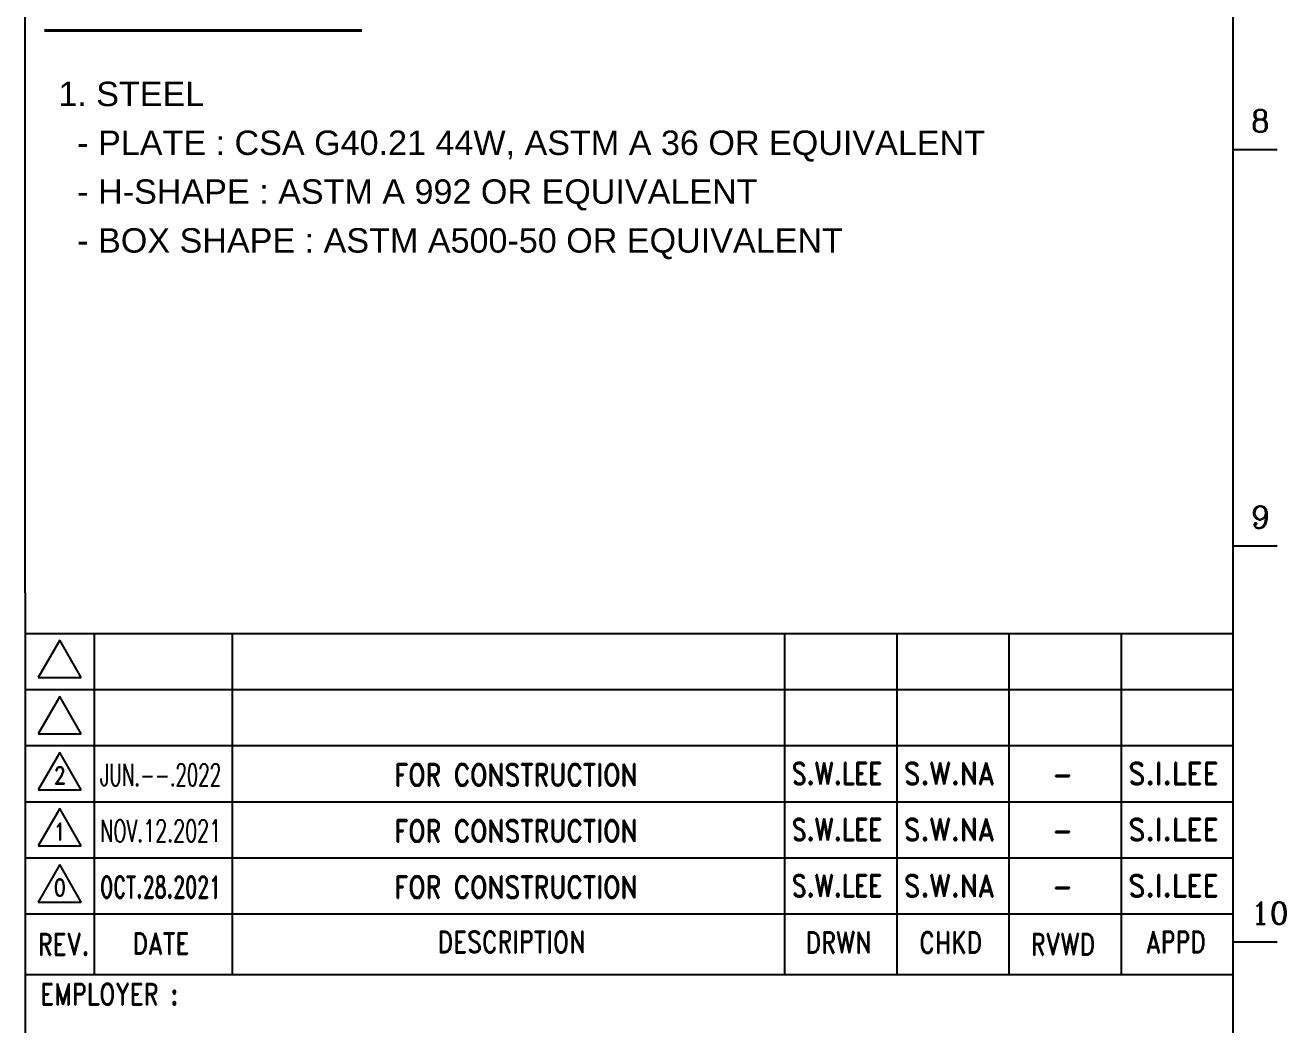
# Model space of a CAD drawing. Header units: millimetres. Extents: x 376548 to 485787, y -156716 to -17718.
# Drawn here: x 451496 to 457692, y -63352 to -58439 of the extents above; entities that cross this region are included whole.
import ezdxf
from ezdxf.enums import TextEntityAlignment as Align

# ---------------------------------------------------------------- set-up
doc = ezdxf.new("R2010")
doc.units = ezdxf.units.MM
doc.header["$LTSCALE"] = 2
for name, color, linetype in [('C_BLOCK', 7, 'Continuous'), ('C_TEXT_01', 2, 'Continuous'), ('TAN-TIT', 30, 'Continuous')]:
    doc.layers.add(name, color=color, linetype=linetype)
doc.styles.add('Arial', font='arial.ttf')
doc.styles.add('COM', font='COMPLEX', dxfattribs={"height": 5})
doc.styles.add('KIM3', font='ROMAND.shx', dxfattribs={"width": 1.25, "height": 3})
doc.styles.add('RD20', font='ROMAND.SHX', dxfattribs={"width": 0.8, "height": 2})
doc.styles.add('RD6', font='ROMAND.shx', dxfattribs={"width": 0.83, "height": 6})

# ---------------------------------------------------------------- blocks, each defined once
blk = doc.blocks.new('A$C8e619059')
at = {"layer": 'TAN-TIT'}
blk.add_line((-18.38, 55.84), (-18.38, 0), dxfattribs=at)
blk = doc.blocks.new('BORDER')
at = {"layer": 'TAN-TIT'}
for p, q in [((19323.7, 4632.3), (19323.7, 16468)), ((23282.3, 352), (23282.3, 16468)), ((23282.3, 6085.1), (23426.6, 6085.1)), ((23282.3, 4787.2), (23426.6, 4787.2)), ((19323.7, 4632.3), (19323.7, 352)), ((23282.3, 4498.7), (19323.7, 4498.7)), ((19436.9, 4477.2), (19366.3, 4354.8)), ((19507.6, 4354.8), (19436.9, 4477.2)), ((19549.9, 4498.7), (19549.9, 3381.8)), ((20002.3, 4498.7), (20002.3, 3381.8)), ((22179.6, 4498.7), (22179.6, 3381.8)), ((22547.2, 4498.7), (22547.2, 3381.8)), ((22914.8, 4498.7), (22914.8, 3381.8)), ((19366.3, 4354.8), (19507.6, 4354.8)), ((23282.3, 4314.9), (19323.7, 4314.9)), ((19436.9, 4293.4), (19366.3, 4171)), ((19507.6, 4171), (19436.9, 4293.4)), ((23282.3, 4131.1), (19323.7, 4131.1)), ((19366.3, 4171), (19507.6, 4171)), ((19436.9, 4109.7), (19366.3, 3987.2)), ((19507.6, 3987.2), (19436.9, 4109.7)), ((19366.3, 3987.2), (19507.6, 3987.2)), ((23282.3, 3947.3), (19323.7, 3947.3)), ((19436.9, 3925.9), (19366.3, 3803.4)), ((19507.6, 3803.4), (19436.9, 3925.9)), ((19366.3, 3803.4), (19507.6, 3803.4)), ((23282.3, 3763.5), (19323.7, 3763.5)), ((19436.9, 3742.1), (19366.3, 3619.6)), ((19507.6, 3619.6), (19436.9, 3742.1)), ((19366.3, 3619.6), (19507.6, 3619.6)), ((23282.3, 3579.7), (19323.7, 3579.7)), ((23282.3, 3489.4), (23426.6, 3489.4)), ((19323.7, 3381.8), (23282.3, 3381.8))]:
    blk.add_line(p, q, dxfattribs=at)
at = {"xscale": 20, "yscale": 20, "zscale": 20}
blk.add_blockref('A$C8e619059', (22179.6, 3381.8), dxfattribs=at)
at = {"layer": 'TAN-TIT', "style": 'COM'}
for s, p in [('8', (23340, 6142.8)), ('9', (23340, 4844.9)), ('10', (23340, 3547.1))]:
    blk.add_text(s, height=72.1, dxfattribs=at).set_placement(p)
at = {"layer": 'TAN-TIT', "style": 'RD6', "width": 0.8}
for s, p in [('REV.', (19449.7, 3445.6)), ('DATE', (19768.5, 3448.4)), ('DESCRIPTION', (20917.1, 3453.4)), ('DRWN', (21988.7, 3451.6)), ('CHKD', (22356.3, 3451.6)), ('RVWD', (22724.1, 3445.7)), ('APPD', (23094.1, 3453.5))]:
    blk.add_text(s, height=70.69, dxfattribs=at).set_placement(p, align=Align.CENTER)
blk.add_text('EMPLOYER :', height=70.69, dxfattribs=at).set_placement((19372.4, 3282.3))

msp = doc.modelspace()

# ---------------------------------------------------------------- linework, layer by layer
at = {"layer": 'C_BLOCK', "color": 1, "linetype": 'Continuous', "lineweight": 40}
msp.add_line((451590.8, -58464.9), (453150.8, -58464.9), dxfattribs=at)

# ---------------------------------------------------------------- block references
at = {"xscale": 1.5, "yscale": 1.5, "zscale": 1.5}
msp.add_blockref('BORDER', (422510, -68178.2), dxfattribs=at)

# ---------------------------------------------------------------- texts
at = {"style": 'KIM3'}
for s, height, width, p, p2 in [('JUN.--.2022', 108.155, 0.549752, (451863.8, -62177.8), (452458.4, -62177.8)), ('S.W.LEE', 108.16, 0.71939, (455263.7, -62171.4), (455708.3, -62171.4)), ('S.W.NA', 108.16, 0.799323, (455815, -62171.4), (456259.7, -62171.4)), ('S.I.LEE', 108.16, 0.838125, (456917.8, -62171.4), (457362.4, -62171.4)), ('NOV.12.2021', 108.155, 0.58603, (451863.8, -62453.5), (452458.4, -62453.5)), ('S.W.LEE', 108.16, 0.71939, (455263.7, -62447.1), (455708.3, -62447.1)), ('S.W.NA', 108.16, 0.799323, (455815, -62447.1), (456259.7, -62447.1)), ('S.I.LEE', 108.16, 0.838125, (456917.8, -62447.1), (457362.4, -62447.1)), ('OCT.28.2021', 108.155, 0.598176, (451863.8, -62729.2), (452458.4, -62729.2)), ('S.W.LEE', 108.16, 0.71939, (455263.7, -62722.8), (455708.3, -62722.8)), ('S.W.NA', 108.16, 0.799323, (455815, -62722.8), (456259.7, -62722.8)), ('S.I.LEE', 108.16, 0.838125, (456917.8, -62722.8), (457362.4, -62722.8))]:
    msp.add_text(s, height=height, dxfattribs=dict(at, width=width)).set_placement(p, p2, align=Align.FIT)
at = {"width": 0.83}
for s, height, style, p in [('FOR CONSTRUCTION', 108.155, 'KIM3', (453907.8, -62178)), ('2', 84.8, 'RD20', (451665.9, -62168.7)), ('-', 108.2, 'KIM3', (456594.1, -62178)), ('1', 84.8, 'RD20', (451665.9, -62444.4)), ('FOR CONSTRUCTION', 108.155, 'KIM3', (453907.8, -62453.7)), ('-', 108.2, 'KIM3', (456594.1, -62453.7)), ('0', 84.8, 'RD20', (451665.9, -62720.1)), ('FOR CONSTRUCTION', 108.155, 'KIM3', (453907.8, -62729.4)), ('-', 108.2, 'KIM3', (456594.1, -62729.4))]:
    msp.add_text(s, height=height, dxfattribs=dict(at, style=style)).set_placement(p, align=Align.CENTER)
at = {"layer": 'C_TEXT_01', "style": 'Arial'}
for s, p in [('1. STEEL', (451658.2, -58776.9)), ('  - PLATE : CSA G40.21 44W, ASTM A 36 OR EQUIVALENT', (451658.2, -59016.9)), ('  - H-SHAPE : ASTM A 992 OR EQUIVALENT', (451658.2, -59256.9)), ('  - BOX SHAPE : ASTM A500-50 OR EQUIVALENT', (451658.2, -59496.9))]:
    msp.add_text(s, height=120, dxfattribs=at).set_placement(p, align=Align.MIDDLE_LEFT)

doc.saveas('drawing.dxf')
